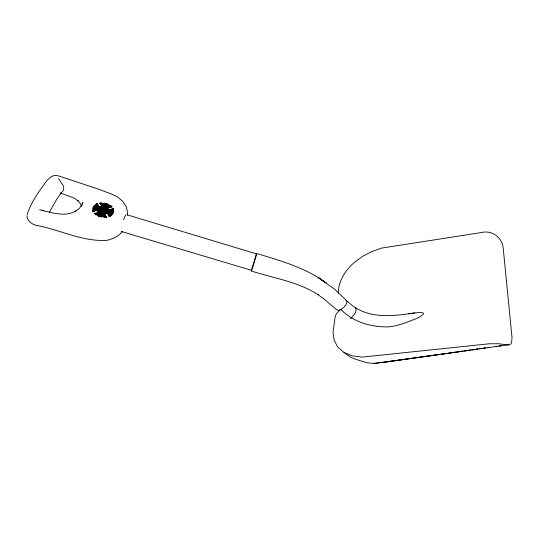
<?xml version="1.0" encoding="UTF-8"?>
<svg xmlns="http://www.w3.org/2000/svg" width="539" height="539" viewBox="0 0 539 539"><rect width="100%" height="100%" fill="white"/><g stroke="black" fill="none" stroke-linecap="round" stroke-linejoin="round"><path stroke-width="0.81" d="M92.728 211.066L92.762 210.325M121.208 231.447L251.41 270.282M27.038 214.967C30.48 203.715 37.292 193.764 44.185 184.325C47.425 179.521 52.377 173.363 58.953 176.031L99.567 189.519L111.6 194.087L117.691 197.058L122.454 201.054L126.207 206.578L127.507 211.942L127.278 215.162M107.396 206.43L107.423 205.575L108.251 205.575L107.396 206.43L108.251 205.575M99.048 213.821L99.014 214.697L98.172 214.704L99.048 213.821L99.014 214.697M103.791 212.258L103.865 211.584L103.212 212.865L103.448 213.612A13.731 9.136 9 0 0 104.809 215.755L105.637 216.671L103.784 215.971M103.865 211.584L103.953 213.478A13.024 8.671 9 0 0 106.284 216.793L106.796 217.358L106.028 217.513M104.822 213.228C106.473 212.952 103.764 212.413 105.442 213.201C105.536 213.606 104.074 212.198 104.755 213.006M102.727 204.321L102.929 203.796L100.961 203.297L101.709 204.53A13.926 9.203 7.4 0 1 103.057 206.619L103.293 207.36L102.639 208.62L102.551 206.747A13.219 8.732 7.4 0 0 100.254 203.499L99.809 202.9L103.367 203.452A2.075 1.368 8.4 0 1 104.869 203.237A2.095 1.381 8.4 0 1 105.893 203.553L107.611 204.018A2.068 1.361 8.5 0 1 108.804 204.813L108.925 205.447A3.813 2.52 8.6 0 1 111.573 206.471L111.95 207.023L110.158 207.239M106.459 209.792L106.924 209.752L106.439 209.637L106.614 209.071C108.689 210.837 104.115 208.249 106.749 209.415M82.602 203.904L82.77 202.26L81.47 206.033L81.834 205.13L79.145 208.573L75.251 211.416L75.878 210.998C64.35 217.581 51.34 212.238 39.542 209.786M92.769 210.412L92.93 210.001A3.834 2.54 7.7 0 1 93.368 209.455L92.984 208.404A2.122 1.401 7.7 0 1 93.321 207.374L93.719 206.619M93.031 207.993A2.122 1.401 7.7 0 1 93.287 207.677L93.806 207.091M93.51 210.736L94.824 210.304A14.001 9.399 7.9 0 1 97.842 209.631L99.52 209.563L97.808 209.934A13.994 9.399 7.9 0 0 94.79 210.608L93.557 211.059L93.483 210.594M94.042 207.63L93.725 208.202A1.321 0.876 7.7 0 0 93.779 208.903L94.601 208.317L94.042 207.63L93.766 207.899A1.321 0.876 7.7 0 0 93.82 208.6L93.927 208.721M93.51 210.493L94.035 209.442L95.491 209.698L98.199 209.139A2.102 1.388 7.8 0 0 98.361 207.185L96.11 205.521L98.327 207.495A2.102 1.388 7.8 0 1 98.159 209.442L97.188 209.698M94.433 207.131L94.527 206.457A1.368 0.903 7.8 0 1 95.221 205.999C96.346 206.491 94.332 207.724 94.487 206.76A1.368 0.903 7.8 0 1 95.187 206.302L95.383 205.986M94.453 209.381L95.086 208.721L95.72 209.415L94.453 209.381L95.086 208.721M93.894 209.031L94.601 208.317M94.601 207.65L95.672 207.104L96.003 208.067L95.133 208.364L94.601 207.65L95.16 207.481M93.793 206.558A2.089 1.374 7.8 0 1 94.857 205.844L95.342 205.777L95.571 204.786A3.854 2.54 8 0 1 96.178 204.072L97.316 203.574L97.775 204.517A12.909 8.483 8.8 0 0 99.937 207.427L100.773 208.761L100.362 208.323M95.133 208.364L94.635 207.34M113.48 210.197A3.786 2.506 8.6 0 1 113.069 210.742L113.5 211.483A2.102 1.401 8.7 0 1 113.197 212.521L112.718 213.653A2.082 1.388 8.6 0 1 111.674 214.374L111.196 214.448L111.061 215.243M95.672 207.104L96.003 208.067M96.353 208.222L96.218 209.078L95.625 208.761L96.353 208.222L96.34 208.815M96.11 206.013L97.013 206.949L96.178 206.888L96.11 206.013L97.013 206.949M96.178 206.888L96.137 206.248M103.838 215.91L102.632 213.619A2.102 1.401 8 0 0 99.688 213.289C98.159 213.7 97.101 215.357 95.538 213.983L96.481 213.484A13.846 9.102 7.6 0 0 99.904 212.541L101.352 211.14M96.353 207.374L97.101 207.151L96.649 207.899L96.353 207.374L97.067 207.454M96.218 209.078L96.306 208.714M96.07 205.824A3.093 2.041 8 0 1 96.562 204.854L96.879 204.342L97.263 204.968A13.637 8.961 8.8 0 0 99.041 207.367L100.146 208.58M96.649 207.899L96.393 207.07M94.002 209.745L95.45 210.001L96.555 209.354M96.966 209.206C96.488 207.953 98.57 206.707 98.058 208.681A1.341 0.889 7.8 0 1 97.04 209.206L97.02 208.061M96.98 208.364L97.768 207.448M97.458 210.634L98.192 210.223L99.385 212.278L98.778 212.514L97.647 211.113L97.458 210.634L98.192 210.223M97.896 215.822A2.102 1.401 7.9 0 1 97.593 215.485L97.471 214.839A3.867 2.574 7.8 0 1 94.776 213.801L94.399 213.235L96.238 213.006A13.098 8.611 7.6 0 0 99.89 211.928L101.393 210.837M97.424 214.65L97.754 213.815L99.722 212.986A2.102 1.401 8 0 1 102.673 213.316L103.144 214.765M98.213 215.202L99.196 214.886L99.6 215.923L99.035 215.843A1.381 0.923 7.9 0 1 98.253 215.31L99.156 215.189L99.6 215.923M99.405 206.673L99.776 207.414L99.405 206.673L102.033 206.006L102.228 206.787L102.033 206.006M98.778 212.514L97.498 210.325M99.021 210.911L98.866 211.443L99.021 210.911L99.809 211.369L98.981 211.214M100.483 211.207L100.55 210.85L99.223 210.513L99.068 211.045L99.809 211.369M97.525 210.486A13.28 8.92 7.9 0 1 98.522 210.358L99.23 210.351L99.52 209.563M99.189 210.816L99.365 210.25L100.55 210.85M100.355 211.456L99.459 210.749L100.389 211.153L99.243 211.396C100.759 212.177 101.406 209.253 99.459 210.062L99.324 210.554L100.51 211.153M99.708 210.567L100.241 210.338L100.139 210.762L99.708 210.567L100.139 210.762M100.274 209.199L100.072 209.59L100.961 210.055L99.984 209.759L99.54 210.143L99.863 209.28L100.038 209.893L100.274 209.199L101.332 209.321L100.099 209.065M99.856 210.237L99.984 209.759M100.139 208.984L100.267 208.512L101.703 208.842L101.743 207.879M99.735 214.623L99.809 213.842L100.53 214.178L99.735 214.623L99.809 213.842M100.456 208.856L100.321 209.334L101.211 209.799M99.284 211.093L100.227 211.692M99.863 215.122L100.854 214.643L101.372 215.573L100.355 215.863L99.931 215.27L100.813 214.946L101.372 215.573M100.766 210.426L100.598 210.978L100.436 210.581M100.813 207.683L101.009 207.077L101.736 207.508L100.968 207.38L101.561 207.838L100.726 207.845L102.12 207.805L101.447 207.299L102.12 207.805M100.139 213.72L101.534 213.303A1.347 0.903 8 0 1 102.45 214.057L102.417 214.414L101.15 214.306L100.139 213.72L101.494 213.606A1.347 0.903 8 0 1 101.817 213.734M100.537 210.385L100.402 210.884M100.833 208.256L100.746 207.582M100.968 207.38L101.164 206.767L102.39 207.279L102.262 207.751L101.406 207.603M101.022 207.663L101.036 208.317L101.473 207.825L101.298 208.398L101.602 207.535L100.928 207.232M97.471 214.839L97.633 215.182A2.102 1.401 7.9 0 0 98.839 215.998L100.113 216.105L100.557 216.772A2.129 1.422 8 0 0 101.069 216.981M100.173 208.681C101.265 208.58 102.161 209.604 100.995 209.044L101.13 208.559L101.649 208.714L101.608 209.408L101.884 208.647L102.397 208.883L102.127 209.637L102.397 208.883M100.921 210.358L101.049 209.88M100.355 215.863L99.904 214.818M101.911 209.819L101.642 210.574L101.911 209.819L101.332 209.718L101.056 210.479L101.332 209.321M100.901 212.541L101.062 212.002L102.188 212.561L100.901 212.541L102.302 212.824M101.022 212.305L101.285 211.564L102.43 212.083L101.352 211.665C101.217 210.5 103.933 211.611 103.266 212.454L101.972 211.908L103.306 212.15M100.854 216.301L101.871 215.694L102.558 216.2L102.343 216.563A1.327 0.889 8 0 1 101.292 216.523L100.854 216.301L101.831 215.998L102.518 216.503M101.15 214.306L100.173 213.417M103.953 210.877L101.662 210.83L101.473 211.436L103.266 212.454M101.797 208.431L100.51 208.041L101.756 208.734L102.039 207.966M103.818 210.028L103.582 210.709L103.818 210.028L104.31 210.176L103.333 211.349L103.475 212.036L101.622 211.14L101.797 210.567M102.167 207.939L102.39 207.279M101.48 214.778L102.349 214.603L101.911 215.283L101.48 214.778L102.309 214.906M103.953 211.099L101.952 210.5L102.114 209.954L103.623 210.405M102.208 211.167L103.016 210.992L102.888 211.47L102.208 211.167L102.888 211.47M103.966 209.981L103.737 209.449L104.492 209.826L104.33 210.372L102.329 209.765L102.491 209.22L103.212 209.752L102.585 209.267L102.787 208.647L104.795 209.233M102.491 209.22L102.329 209.765M101.911 215.283L102.349 214.603M108.925 205.447L108.763 205.116A2.068 1.361 8.5 0 0 107.571 204.321L105.853 203.857A2.095 1.381 8.4 0 0 104.829 203.54A2.075 1.368 8.4 0 0 103.326 203.755L103.367 203.452M102.585 209.267L103.171 207.906L103.596 208.034L103.347 208.741L103.899 208.155L104.263 208.586M104.714 207.374A2.075 1.368 8.4 0 1 103.825 206.915L102.72 204.732M103.414 204.524L103.515 204.14L104.115 204.577L103.576 205.285L103.515 204.14M104.795 209.455L102.794 208.856C103.528 205.864 104.337 208.007 105.455 208.169L105.631 207.596L104.62 207.582M103.576 205.285L104.115 204.577M102.37 215.708L102.915 214.987L102.983 216.152L102.37 215.708L102.915 214.987M103.347 208.741L103.596 208.034M103.933 204.113L104.142 203.742A1.307 0.862 8.4 0 1 105.172 203.789L105.563 204.308L104.606 204.604L104.101 204.045A1.307 0.862 8.4 0 1 105.132 204.092L105.563 204.308M102.834 208.553L104.835 209.152L104.755 209.536L103.394 209.159M103.003 212.966L103.165 212.427L101.972 211.908M103.165 212.427L101.932 212.211M103.603 211.787L103.333 211.349M103.771 207.636L104.175 207.764M104.034 206.141L105.327 205.945L106.324 206.518L104.95 206.936A1.334 0.876 8.4 0 1 104.04 206.188L105.011 206.282M103.293 211.652L103.475 211.072M104.135 205.655L104.573 204.995L104.957 205.783L104.135 205.655L104.573 204.995M103.387 212.211L103.643 211.483M104.606 204.604L103.973 203.809M103.434 211.376L103.825 211.133M104.303 208.283L104.074 208.964L104.465 209.078L104.721 208.357L105.132 208.802L104.6 209.833L103.697 209.752M103.138 216.86L103.178 216.557A2.109 1.408 8 0 1 101.642 216.793A2.129 1.422 8 0 1 100.598 216.469L100.113 216.105M104.108 211.322L104.377 210.567L104.856 211.099L104.62 211.557L104.108 211.322L104.377 210.567M103.784 211.436L104.492 209.826M104.465 209.078L104.721 208.357M104.768 216.058L105.577 217.001L103.616 216.2M105.065 205.009L106.095 204.436L106.54 205.46L105.61 205.628L105.065 205.009L106.055 204.739L106.54 205.46M104.6 209.833L105.172 208.499M338.297 293.162C338.425 280.934 345.384 270.147 354.399 262.365L362.632 256.342L371.836 251.511L381.531 248.115L481.549 232.511C492.558 229.749 502.772 238.177 503.298 249.072L512.037 337.663L511.545 342.858L510.217 344.515L382.198 362.552L373.743 363.461L367.288 362.781L355.733 359.338L350.882 357.35L343.97 352.439L337.872 347.19L334.18 340.486L333.028 332.758L335.11 317.121A7.007 3.618 -48.3 0 1 340.938 309.527L343.707 307.533L345.89 304.858L346.887 302.244L346.429 300.398L334.537 289.2L318.226 277.585L326.122 282.867C305.566 267.715 280.637 260.741 256.557 253.458M105.698 212.602L104.802 212.238L104.276 212.636L105.57 213.02L105.738 212.299L104.559 211.968L104.317 213.269M105.442 209.725L105.166 210.486L104.627 210.075L105.442 209.725L104.721 211.766L106.008 212.157L106.136 211.739L105.489 211.416M105.893 214.01L104.485 214.232L104.29 213.444L106.749 212.804L107.12 213.545L106.56 213.801M104.62 211.557L104.896 210.796M104.586 210.378L104.856 209.631M104.485 214.232L104.29 213.444M104.795 212.703L104.768 212.15L105.435 212.332L105.361 212.764L104.202 212.561L104.573 213.141M105.395 209.092L105.098 209.368L105.785 207.798L106.607 207.387A13.812 9.237 8.9 0 1 109.956 206.464L110.839 206.282L108.979 205.628L108.319 206.693L106.735 207.252A2.075 1.368 8.4 0 1 105.785 207.502M105.59 207.899L103.643 207.475L103.205 208.061L105.199 208.667L105.361 208.121L104.553 207.879L105.631 207.596M105.61 205.628L105.105 204.705M105.496 207.865L105.199 208.667M105.098 211.686L105.482 211.295L105.806 211.894L105.098 211.686L105.806 211.894M105.26 210.709L105.577 210.486L105.59 211.14L106.028 210.648L105.853 211.221L104.997 211.099L106.594 210.783L106.109 212.11L106.614 212.481A13.273 8.887 7.6 0 1 108.811 215.432L109.289 216.402L110.421 215.876A3.867 2.58 8.4 0 0 111.014 215.149M105.934 206.08L105.974 205.777C108.164 205.635 104.937 206.888 106.675 205.945L106.715 205.642M105.388 211.079L105.577 210.486M107.254 209.853L106.971 210.641L107.012 209.954L105.725 209.57L105.597 210.042L106.884 210.432L107.955 209.846A12.963 8.496 8.4 0 0 112.53 208.667L113.433 208.492L113.621 209.88M105.637 210.52C104.869 209.166 107.787 211.632 106.035 210.385M105.725 210.87L105.887 210.129M106.075 209.105C110.946 208.121 103.549 208.263 107.012 208.647L106.075 209.105L107.362 209.489L107.483 209.031L106.735 209.119M107.726 214.037A13.266 8.887 7.6 0 0 106.567 212.784L106.068 212.413L106.028 210.648M106.971 208.95L106.264 208.734L106.385 208.276M106.796 204.685L107.396 204.463A1.354 0.896 8.5 0 1 108.157 204.982L108.157 205.393C107.517 205.932 106.217 204.375 107.355 204.766A1.354 0.896 8.5 0 1 107.928 205.069M106.345 209.503L106.399 209.011M105.853 211.221L106.257 210.426M106.614 209.071L106.439 209.637M106.068 212.413L106.594 210.783M107.241 205.399L106.837 204.382M106.709 209.718L106.81 209.3M107.126 206.942L108.925 205.837M107.052 208.243L107.685 207.717L108.972 209.88L108.285 209.981L107.052 208.243L107.685 207.717M107.409 206.12L107.423 205.575M106.884 210.432L106.971 210.028M107.167 209.92L107.167 209.233M107.12 213.545L106.749 212.804M107.584 208.822L107.672 208.66M108.285 209.981L107.093 207.939M108.979 205.628L110.798 206.585L109.909 206.767A13.805 9.237 8.8 0 0 106.567 207.69L105.745 208.101L105.098 209.368M109.188 214.178L108.191 212.716A2.089 1.388 8.6 0 1 107.652 211.665A2.095 1.395 8.6 0 1 108.326 210.756C109.754 209.914 112.119 211.045 112.907 209.711M108.737 212.757L108.777 212.454C110.677 209.186 108.474 214.535 108.447 211.524A1.341 0.889 8.6 0 1 109.444 210.992M109.404 213.06L109.855 212.305L110.111 213.134L109.404 213.06L109.855 212.305M109.464 213.565L110.34 213.323C111.216 215.108 108.292 213.148 110.3 213.626L110.414 214.199M108.662 213.323L108.15 213.013A2.082 1.388 8.6 0 1 107.611 211.968A2.089 1.395 8.6 0 1 108.285 211.059L109.949 210.54M110.131 211.975L110.812 211.739L110.131 211.975L110.259 211.12L110.852 211.436M110.104 211.686L110.259 211.12M106.318 211.928L107.47 212.844A14.021 9.392 7.6 0 1 109.282 215.27L109.673 215.91L109.99 215.398A3.14 2.095 8.4 0 0 110.394 214.778A3.106 2.075 8.4 0 0 110.468 214.401L109.235 213.875L108.71 213.02M110.455 212.44L111.351 211.834L111.849 212.858C111.256 213.505 109.875 212.561 110.899 212.292M110.704 211.086L111.499 210.688L111.957 211.12L111.378 211.477L110.704 211.086L111.957 211.12M109.673 215.91L109.949 215.701A3.14 2.095 8.4 0 0 110.192 215.405A3.106 2.075 8.4 0 0 110.428 214.697L110.468 214.401M110.825 213.1L110.495 212.137M95.342 205.777L95.423 205.191M111.007 213.592L112.072 213.073L111.984 213.747A1.368 0.91 8.6 0 1 111.297 214.212L111.007 213.592L112.072 213.073M111.351 211.834L111.849 212.858M111.378 211.477L111.997 210.816M111.135 214.226L111.054 213.289M109.949 216.469L110.38 216.179A3.867 2.58 8.4 0 0 110.973 215.452L111.196 214.448M112.429 212.568L111.91 211.571L112.678 211.288A1.314 0.876 8.7 0 1 112.745 211.995L112.429 212.568L112.698 212.299A1.314 0.876 8.7 0 0 112.631 211.591L112.563 211.167M109.909 210.843L112.435 210.453M111.6 209.9L112.92 209.172L112.395 210.756M112.914 209.617L112.92 209.172M111.149 214.751L111.634 214.677A2.082 1.388 8.6 0 0 112.678 213.956L112.725 212.804M112.678 213.107L113.15 212.817A2.102 1.401 8.7 0 0 113.453 211.787L113.008 210.789M113.588 210.095L113.668 209.577M104.95 213.471L105.024 212.999M92.728 210.628L92.971 209.698A3.834 2.54 7.8 0 1 93.402 209.152L93.469 209.105M105.361 212.764L104.66 212.548M108.191 205.925L107.382 205.878M106.648 206.41L106.675 205.945M98.172 214.704L99.008 214.124M103.353 205.487L103.865 206.612A2.075 1.368 8.4 0 0 106.776 206.949L107.173 206.639M100.901 203.661L102.888 204.099M100.961 203.297L101.75 204.22A13.933 9.203 7.4 0 1 103.097 206.316L103.333 207.057L102.68 208.317M97.101 207.151L96.69 207.596M113.628 209.792L113.439 210.5A3.786 2.513 8.6 0 1 113.028 211.045L112.961 211.093M95.45 205.292L95.538 205.089A3.854 2.54 8 0 1 96.144 204.375L97.283 203.877L97.741 204.82A12.902 8.483 8.7 0 0 99.904 207.731L100.402 208.094M49.386 212.177L56.642 199.369L61.641 192.511M106.109 211.295L106.554 211.086M105.725 209.57L106.924 210.129M103.825 211.888L103.171 213.168L103.407 213.916A13.724 9.136 9 0 0 103.582 214.286M103.016 210.992L102.248 210.857M101.884 208.647L101.649 209.105L102.167 209.334M102.114 209.954L103.993 210.796L103.912 211.18L101.756 210.87M100.813 208.458L100.773 208.761M101.217 207.751L100.874 207.953M100.241 210.338L99.742 210.257M100.267 211.389L98.9 211.14M101.649 208.714L100.449 208.155M100.187 208.276L100.436 207.791M99.23 210.351L100.854 207.38L101.602 207.535M256.254 254.186L256.436 253.862L127.17 214.852M251.41 270.578L256.436 253.862M102.983 216.152L102.875 215.29M103.576 216.503L103.825 215.236L103.185 214.461M102.929 203.796L102.68 205.036L103.313 205.79M122.218 231.709C118.715 236.493 112.873 238.838 107.308 240.259C82.689 242.173 59.445 229.398 35.614 225.194C31.363 224.035 27.267 220.572 26.95 215.944M94.035 209.442L93.476 211.039M350.343 318.61L351.731 317.559M251.289 270.982C273.772 278.232 298.094 281.681 318.246 294.813L317.639 294.409L324.633 299.495L336.592 309.682L338.33 310.316L340.938 309.527L344.333 312.755L351.435 317.848C353.914 315.403 357.027 311.731 355.888 308.038L352.668 305.909L345.688 299.933M105.139 209.065L106.621 207.987A13.064 8.739 8.9 0 1 110.205 206.936L111.991 206.72L111.62 206.167A3.813 2.52 8.6 0 0 108.966 205.15M105.913 209.388L106.358 209.314M101.049 211.423L99.856 212.231A13.098 8.617 7.6 0 1 96.198 213.309L94.453 213.505M96.879 204.342L96.602 204.544A3.093 2.041 8 0 0 96.11 205.521M106.324 206.518L104.99 206.632A1.334 0.876 8.4 0 1 104.081 205.885L104.074 205.837M106.25 206.848L105.354 206.336M112.516 211.47L111.863 211.874M105.961 208.667L106.581 208.29A13.064 8.739 8.8 0 1 109.208 207.427M100.692 212.42L99.863 212.844A13.846 9.102 7.6 0 1 96.966 213.7M60.914 192.544L61.473 192.248M106.702 213.107L104.249 213.747M107.16 213.242L104.526 213.929M99.816 207.104L102.269 206.484M99.365 206.976L101.992 206.309M95.753 209.112L94.487 209.078M98.819 212.211L99.419 211.975M104.647 204.301L105.604 204.005M95.167 208.061L96.036 207.758M112.84 209.152L111.64 209.597A13.664 8.954 8.4 0 1 108.676 210.264L107.012 210.338M102.558 216.2L102.383 216.26A1.327 0.889 8 0 1 101.332 216.22L100.894 215.998M95.625 208.761L96.319 208.532M101.406 215.27L100.395 215.56M111.896 212.555L110.866 212.797M100.335 207.165L100.914 206.983M94.466 206.828L95.497 206.619M105.651 205.325L106.581 205.157M99.776 214.32L100.53 214.178M408.569 313.873L410.125 313.624M411.675 313.368L419.598 312.472L422.637 312.728L423.667 313.624C420.002 318.273 413.426 319.344 408.286 321.756C400.207 324.545 391.994 327.624 383.303 326.809C372.173 326.385 361.069 323.508 351.435 317.848M108.326 209.678L109.013 209.577M439.831 354.426L373.743 363.461M441.488 354.19L447.289 353.362M448.947 353.126L458.884 351.718M460.542 351.482L463.028 351.125M464.685 350.889L466.336 350.653M467.993 350.417L470.48 350.067M472.137 349.831L473.794 349.595M476.281 349.245L477.938 349.009M479.589 348.773L482.075 348.416M483.732 348.181L485.39 347.945L483.658 348.181M487.876 347.594L489.533 347.359M95.383 205.467L94.898 205.541A2.089 1.374 7.8 0 0 93.826 206.248L93.773 207.4M382.198 362.552L439.581 354.426M441.246 354.19L447.067 353.368M448.731 353.133L451.224 352.776M452.888 352.54L455.381 352.189M457.045 351.954L458.709 351.718M460.373 351.482L462.866 351.132M464.53 350.896L466.195 350.66M467.859 350.424L470.352 350.067M472.016 349.831L473.68 349.595M476.173 349.245L477.837 349.009M480.33 348.652L481.994 348.416M487.815 347.594L489.479 347.359M101.184 214.003L102.457 214.111M108.069 210.634L108.629 210.567A13.657 8.954 8.4 0 0 110.65 210.183M414.787 312.863C395.188 315.854 373.116 318.812 355.302 307.688L355.888 308.038M111.182 213.922L111.337 213.909A1.368 0.91 8.6 0 0 112.024 213.444M99.055 214.387L98.213 214.401M107.281 205.096L108.204 205.089M99.27 210.048L98.563 210.055A13.286 8.92 7.9 0 0 93.901 211.248L93.119 211.524L92.802 210.985M107.214 210.156L107.915 210.149A12.963 8.496 8.4 0 0 112.489 208.97L113.244 208.694L113.608 209.449M99.634 215.62L99.068 215.539A1.381 0.923 7.9 0 1 98.293 215.007L98.253 214.893M97 208.903L97.074 208.903A1.341 0.889 7.8 0 0 98.091 208.377L97.734 207.751M96.212 206.578L97.054 206.646M508.459 345.095L498.595 343.741L489.19 343.794L362.08 357.108L352.189 355.834L343.97 352.439M104.997 205.48L104.175 205.352M110.151 212.831L109.444 212.757M103.737 209.449L104.64 209.53M105.401 210.028L104.815 209.934M101.096 210.176L101.682 210.271M105.374 217.507L103.784 217.163M106.749 210.035L105.967 209.772M101.447 207.299L102.302 207.448M97.465 214.347L95.571 213.68M101.292 210.021L101.871 210.122M104.627 210.075L105.206 210.183M110.428 214.697L109.612 214.448M110.455 213.902L109.505 213.262M100.941 212.231L103.043 212.662M99.365 216.415L98.799 216.301A2.102 1.401 7.9 0 1 98.307 216.099M109.72 215.607L109.323 214.967A14.027 9.392 7.6 0 0 107.51 212.541L106.358 211.625M96.845 204.645L97.222 205.271A13.63 8.961 8.7 0 0 99.001 207.67M99.769 214.145L100.49 214.482M106.688 206.107L105.974 205.777M103.245 207.758L105.24 208.364M106.116 208.802L107.402 209.186M104.681 208.66L105.132 208.802M103.131 208.209L103.555 208.337M104.115 208.66L104.505 208.775M106.479 209.334L107.12 209.536M101.177 208.054L101.595 208.169M105.684 209.873L106.971 210.257M102.37 209.462L104.451 210.129M103.778 210.331L104.27 210.479M105.065 210.864L106.358 211.254M99.809 209.624L100.146 209.678M105.139 211.382L105.846 211.591M104.761 211.463L106.048 211.854M99.459 210.749L100.449 211.045M104.701 212.245L105.408 212.46M104.317 212.332L105.61 212.716M99.419 211.052L100.409 211.349M60.489 193.009L74.153 198.109L78.182 200.966L77.656 200.42L80.446 203.789L81.355 206.046M41.961 210.136L43.881 210.917M101.393 211.362L102.471 211.78M101.083 206.929L101.77 207.205M101.042 207.232L101.736 207.508M110.212 211.423L110.812 211.739M96.259 208.775L95.666 208.458M101.164 211.8L102.228 212.258M101.13 212.103L102.188 212.561M99.109 210.742L99.85 211.066M104.337 210.87L104.856 211.099M101.844 208.95L102.356 209.186M104.148 211.018L104.66 211.254M101.662 210.83L103.515 211.733M103.326 203.755L101.123 203.122L99.742 203.385M103.178 216.557L106.789 217.109L106.324 216.489A13.03 8.671 9 0 1 103.993 213.174L103.872 212.561M110.751 210.783L111.418 211.173M95.72 209.415L95.046 209.024M108.777 212.454L108.386 211.753M105.684 210.217L106.803 210.392L105.422 210.587M58.542 178.705L62.841 185.032A9.183 6.185 33.9 0 1 62.308 191.736M103.475 204.443L104.074 204.881M103.023 215.849L102.41 215.405M102.626 208.964L103.245 209.449M102.747 208.95L103.353 209.462M107.645 208.014L108.972 209.88M99.385 212.278L98.152 210.527M103.616 204.982L103.394 204.463M111.91 211.571L112.476 212.265M94.561 208.627L94.008 207.933M93.429 209.408L92.951 208.708M104.532 205.298L104.957 205.783M101.514 214.475L101.952 214.98M109.808 212.609L110.111 213.134M109.053 216.435L108.77 215.735A13.266 8.887 7.6 0 0 108.204 214.704M92.843 211.51L92.762 210.762M95.464 206.922L95.349 206.289M102.632 207.656L102.518 207.05A13.212 8.732 7.4 0 0 101.817 205.696M102.417 214.414L102.41 214.36A1.347 0.903 8 0 0 102.08 213.902M104.492 215.715A13.724 9.136 9 0 1 103.778 214.65M97.431 215.142A3.867 2.574 7.8 0 1 97.007 215.088M96.063 214.832A3.867 2.574 7.8 0 1 95.214 214.434M100.22 203.803A13.212 8.732 7.4 0 1 101.352 205.042M93.86 211.551A13.28 8.92 7.9 0 1 94.716 211.207M108.4 211.827A1.341 0.889 8.6 0 1 109.404 211.295M256.362 253.795A9.15 0.344 -73.2 0 1 254.3 262.17A9.15 0.344 -73.2 0 1 251.289 270.672M123.586 219.636A8.806 1.246 -73.1 0 1 125.991 214.744M496.985 346.301L495.328 346.537L496.965 346.301M501.129 345.708L499.471 345.944L501.122 345.708"/></g></svg>
